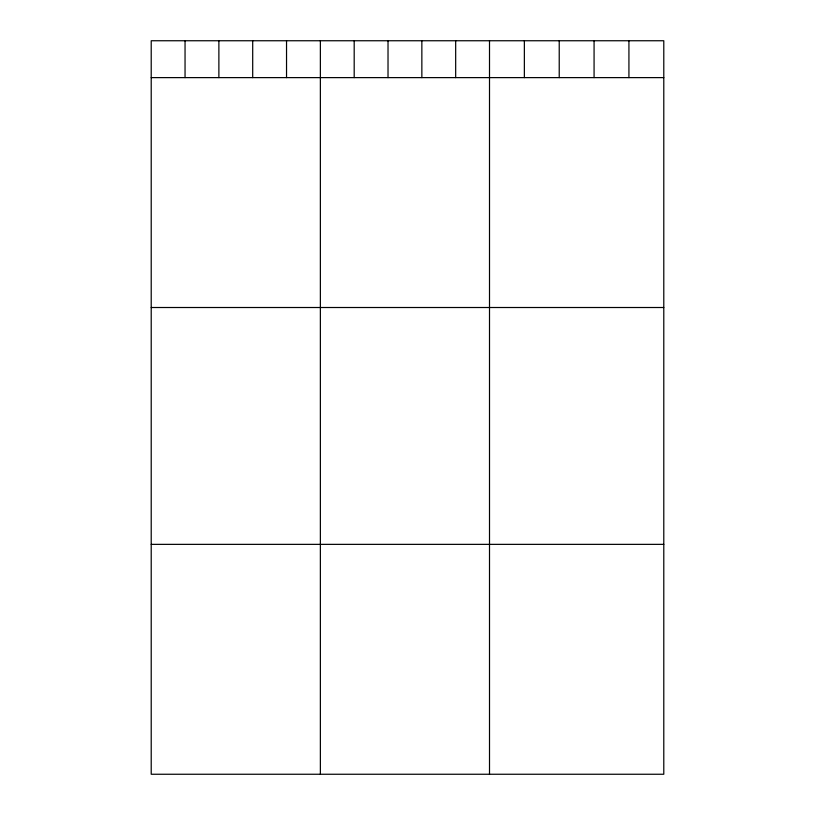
<?xml version="1.0" encoding="UTF-8"?>
<svg xmlns="http://www.w3.org/2000/svg" width="815" height="815" viewBox="0 0 815 815"><rect width="100%" height="100%" fill="white"/><g stroke="black" fill="none" stroke-linecap="round" stroke-linejoin="round"><path stroke-width="1.22" d="M663.787 77.619L663.787 774.25L151.213 774.25L151.213 40.75L663.787 40.75L663.787 77.619L151.213 77.619M151.213 307.51L663.787 307.51M151.213 544.359L663.787 544.359M628.925 40.75L628.925 77.619M594.074 40.75L594.074 77.619M559.222 40.75L559.222 77.619M524.361 40.75L524.361 77.619M489.509 40.75L489.509 774.25M455.677 40.75L455.677 77.619M421.854 40.75L421.854 77.619M388.022 40.75L388.022 77.619M354.189 40.75L354.189 77.619M320.366 40.75L320.366 774.25M286.534 40.75L286.534 77.619M252.701 40.75L252.701 77.619M218.878 40.75L218.878 77.619M185.046 40.75L185.046 77.619"/></g></svg>
